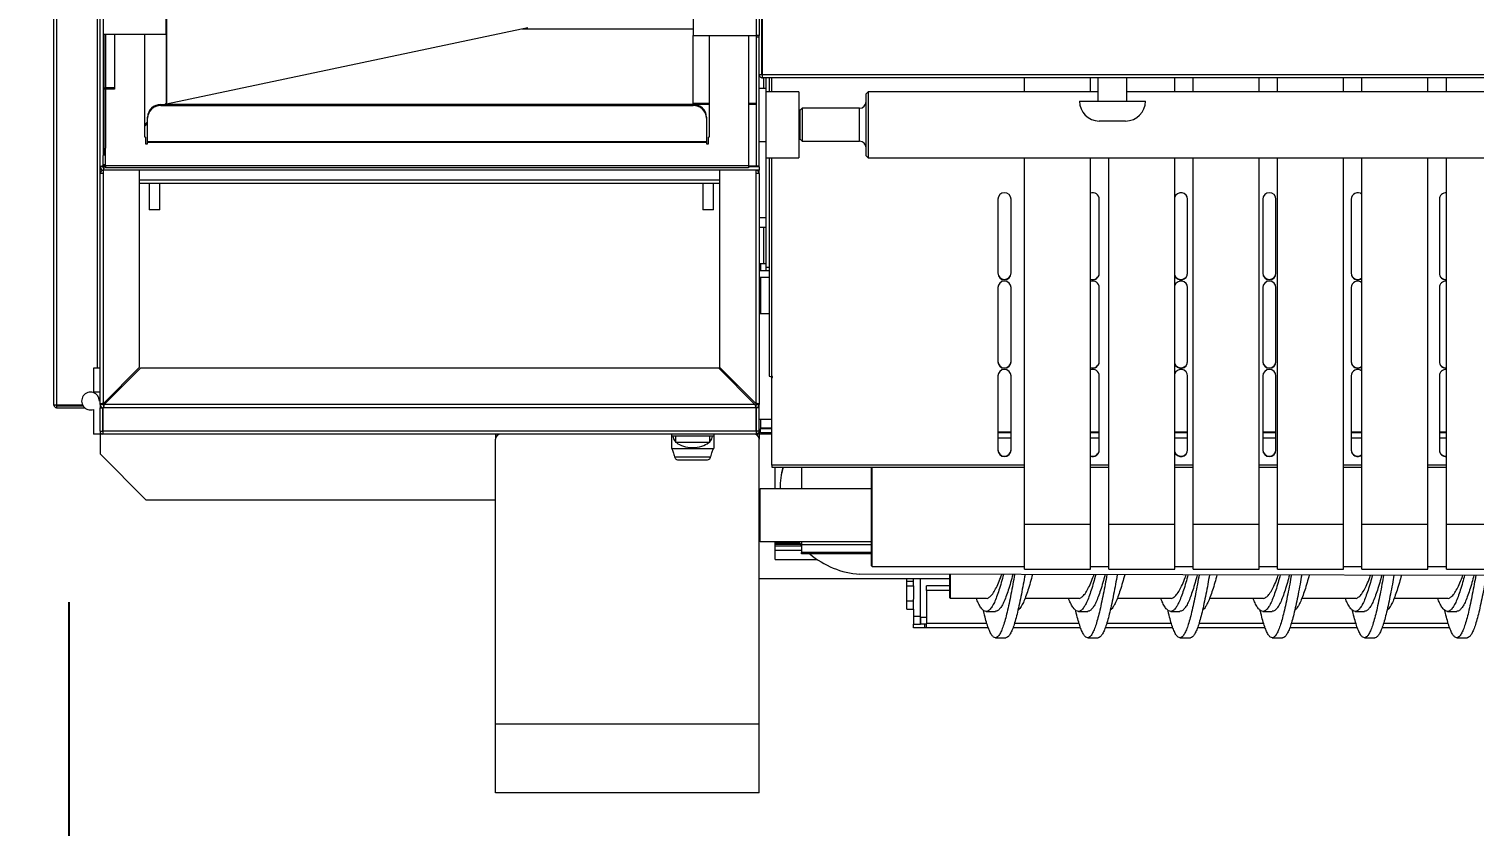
# Model space of a CAD drawing. Extents: x -2187 to 96136, y -11110 to 52208.
# Drawn here: x 47310 to 48406, y 24559 to 25164 of the extents above; entities that cross this region are included whole.
import ezdxf

# ---------------------------------------------------------------- set-up
doc = ezdxf.new("R2010")
doc.units = 0
doc.header["$LTSCALE"] = 1000
doc.header["$MEASUREMENT"] = 0
doc.styles.get("Standard").update_dxf_attribs({"font": 'gbenor.shx', "bigfont": 'gbcbig.shx'})
doc.dimstyles.new('ISO-25', dxfattribs={"dimscale": 70, "dimtxt": 2.5, "dimasz": 2.5, "dimexe": 1.25, "dimexo": 0.625, "dimtad": 1, "dimtxsty": 'Standard', "dimcen": 2.5, "dimadec": 0, "dimazin": 0, "dimtfac": 1, "dimtmove": 0, "dimatfit": 3, "dimfxl": 0, "dimarcsym": 0})

# ---------------------------------------------------------------- blocks, each defined once
blk = doc.blocks.new('*D138')
at = {"color": 0, "lineweight": -2}
for p, q in [((47340.1, 24729.1), (47340.1, 23998.9)), ((51840.1, 24729.1), (51840.1, 23998.9)), ((51665.1, 24086.4), (47515.1, 24086.4))]:
    blk.add_line(p, q, dxfattribs=at)
at = {"color": 0}
for points in [[(47515.1, 24115.6), (47515.1, 24057.2), (47340.1, 24086.4)], [(51665.1, 24115.6), (51665.1, 24057.2), (51840.1, 24086.4)]]:
    blk.add_solid(points, dxfattribs=at)
at = {"layer": 'Defpoints', "color": 0}
for p in [(47340.1, 24772.8), (51840.1, 24772.8), (47340.1, 24086.4)]:
    blk.add_point(p, dxfattribs=at)
at = {"color": 0, "insert": (49605.7, 24217.7), "char_height": 175, "attachment_point": 5}
blk.add_mtext('4500', dxfattribs=at)
blk = doc.blocks.new('*D140')
at = {"color": 0, "lineweight": -2}
for p, q in [((52096.9, 35905.8), (52902.9, 35905.8)), ((52815.4, 35730.8), (52815.4, 22880.8)), ((46777.2, 22705.8), (52902.9, 22705.8))]:
    blk.add_line(p, q, dxfattribs=at)
at = {"color": 0}
for points in [[(52786.2, 35730.8), (52844.5, 35730.8), (52815.4, 35905.8)], [(52786.2, 22880.8), (52844.5, 22880.8), (52815.4, 22705.8)]]:
    blk.add_solid(points, dxfattribs=at)
at = {"layer": 'Defpoints', "color": 0}
for p in [(52053.1, 35905.8), (46733.5, 22705.8), (52815.4, 22705.8)]:
    blk.add_point(p, dxfattribs=at)
at = {"color": 0, "insert": (52684.1, 29455.8), "char_height": 175, "attachment_point": 5, "rotation": 90}
blk.add_mtext('13200', dxfattribs=at)

msp = doc.modelspace()

# ---------------------------------------------------------------- linework, layer by layer
at = {"color": 7, "linetype": 'Continuous', "lineweight": 15}
for p, q in [((47363.824, 25059.04), (47363.824, 25914.04)), ((47328.824, 24878.54), (47328.824, 25894.54)), ((47330.824, 25894.54), (47330.824, 24878.54)), ((47413.824, 25159.54), (47413.824, 25865.833)), ((47813.824, 25866.04), (47813.824, 25158.54)), ((47861.624, 25866.04), (47861.624, 25158.54)), ((47863.824, 25866.04), (47863.824, 25158.54)), ((47414.129, 25473.203), (47414.129, 25106.54)), ((47865.824, 25129.04), (47865.824, 25184.04)), ((47866.178, 25184.04), (47866.178, 25129.04)), ((47688.328, 25164.54), (47414.129, 25106.54)), ((47683.899, 25163.603), (47813.824, 25163.603)), ((47366.824, 25159.54), (47413.824, 25159.54)), ((47366.824, 25067.58), (47366.824, 25159.54)), ((47374.824, 25159.54), (47374.824, 25118.863)), ((47397.824, 25081.629), (47397.824, 25159.54)), ((47413.824, 25159.54), (47413.824, 25107.247)), ((47813.824, 25158.54), (47861.624, 25158.54)), ((47813.824, 25107.04), (47813.824, 25158.54)), ((47825.824, 25158.54), (47825.824, 25081.629)), ((47855.824, 25158.54), (47855.824, 25059.722)), ((47863.824, 25158.54), (47861.624, 25158.54)), ((47861.824, 25158.54), (47861.824, 25157.54)), ((47861.824, 25059.54), (47861.824, 25157.54)), ((47861.824, 25157.54), (47863.824, 25157.54)), ((47863.824, 25157.54), (47863.824, 25158.54)), ((47863.824, 25059.54), (47863.824, 25157.54)), ((47863.824, 25129.04), (47865.824, 25129.04)), ((47866.178, 25129.04), (51307.471, 25129.04)), ((47367.824, 25117.986), (47366.824, 25117.986)), ((47367.824, 25117.986), (47367.824, 25073.188)), ((47374.824, 25118.863), (47368.024, 25118.863)), ((47368.024, 25117.899), (47368.024, 25118.863)), ((47374.824, 25117.899), (47368.024, 25117.899)), ((47374.824, 25118.863), (47374.824, 25117.899)), ((47868.824, 25118.494), (47863.824, 25118.494)), ((51307.324, 25126.54), (47866.324, 25126.54)), ((47868.824, 25126.54), (47868.824, 25118.494)), ((47868.824, 25118.494), (47868.824, 25078.214)), ((47871.362, 25126.54), (47871.362, 25115.994)), ((48065.117, 25115.994), (48065.117, 25126.54)), ((48115.117, 25115.994), (48115.117, 25126.54)), ((48120.824, 25126.54), (48120.824, 25108.814)), ((48142.824, 25108.814), (48142.824, 25126.54)), ((48179.117, 25115.994), (48179.117, 25126.54)), ((48193.117, 25115.994), (48193.117, 25126.54)), ((48243.117, 25115.994), (48243.117, 25126.54)), ((48257.117, 25115.994), (48257.117, 25126.54)), ((48307.117, 25115.994), (48307.117, 25126.54)), ((48321.117, 25115.994), (48321.117, 25126.54)), ((48371.117, 25115.994), (48371.117, 25126.54)), ((48385.117, 25115.994), (48385.117, 25126.54)), ((47412.941, 25106.364), (47413.824, 25107.247)), ((47413.824, 25106.54), (47413.824, 25107.247)), ((47414.532, 25106.54), (47413.824, 25106.54)), ((47414.532, 25106.54), (47414.355, 25106.364)), ((47414.532, 25106.54), (47825.824, 25106.54)), ((47825.824, 25107.04), (47813.824, 25107.04)), ((47813.824, 25107.04), (47813.824, 25106.54)), ((47861.624, 25107.04), (47855.824, 25107.04)), ((47855.824, 25106.54), (47861.824, 25106.54)), ((47861.624, 25107.04), (47861.824, 25107.04)), ((47893.824, 25115.994), (47868.824, 25115.994)), ((47893.824, 25115.994), (47893.824, 25115.072)), ((47893.824, 25115.072), (47893.824, 25065.994)), ((47946.424, 25115.994), (47944.924, 25114.494)), ((47944.924, 25067.494), (47944.924, 25114.494)), ((48120.824, 25115.994), (47946.424, 25115.994)), ((47946.424, 25115.994), (47946.424, 25065.994)), ((48106.824, 25108.814), (48156.824, 25108.814)), ((51030.824, 25115.994), (48142.824, 25115.994)), ((47399.824, 25095.924), (47399.824, 25096.761)), ((47399.824, 25078.11), (47399.824, 25095.924)), ((47409.824, 25106.364), (47409.824, 25105.527)), ((47409.824, 25106.364), (47813.824, 25106.364)), ((47409.824, 25105.527), (47813.824, 25105.527)), ((47813.824, 25105.527), (47813.824, 25106.364)), ((47823.824, 25096.761), (47823.824, 25095.924)), ((47823.824, 25095.924), (47823.824, 25078.11)), ((47894.924, 25101.994), (47893.824, 25101.994)), ((47896.424, 25103.494), (47894.924, 25101.994)), ((47894.924, 25079.994), (47894.924, 25101.994)), ((47939.924, 25103.494), (47896.424, 25103.494)), ((47896.424, 25103.494), (47896.424, 25078.494)), ((47397.824, 25091.247), (47399.824, 25093.247)), ((47399.824, 25091.833), (47397.824, 25089.833)), ((48141.824, 25093.814), (48121.824, 25093.814)), ((47398.324, 25081.629), (47397.824, 25081.629)), ((47398.324, 25081.629), (47398.324, 25076.415)), ((47398.324, 25076.415), (47399.824, 25076.415)), ((47823.824, 25078.11), (47399.824, 25078.11)), ((47399.824, 25078.11), (47399.824, 25077.73)), ((47399.824, 25076.415), (47399.824, 25077.73)), ((47399.824, 25077.73), (47823.824, 25077.73)), ((47823.824, 25077.73), (47823.824, 25078.11)), ((47823.824, 25077.73), (47823.824, 25076.415)), ((47823.824, 25076.415), (47825.324, 25076.415)), ((47825.324, 25076.415), (47825.324, 25081.629)), ((47825.824, 25081.629), (47825.324, 25081.629)), ((47863.824, 25078.214), (47868.824, 25078.214)), ((47868.824, 25078.214), (47868.824, 25020.651)), ((47893.824, 25079.994), (47894.924, 25079.994)), ((47894.924, 25079.994), (47896.424, 25078.494)), ((47896.424, 25078.494), (47939.924, 25078.494)), ((47365.824, 25067.737), (47365.824, 25060.745)), ((47367.824, 25059.722), (47367.824, 25073.188)), ((47868.824, 25065.994), (47893.824, 25065.994)), ((47871.362, 25065.994), (47871.362, 24900.478)), ((47944.924, 25067.494), (47946.424, 25065.994)), ((47946.424, 25065.994), (51233.424, 25065.994)), ((48065.117, 24788.058), (48065.117, 25065.994)), ((48115.117, 24788.058), (48115.117, 25065.994)), ((48129.117, 24788.058), (48129.117, 25065.994)), ((48179.117, 24788.058), (48179.117, 25065.994)), ((48193.117, 24788.058), (48193.117, 25065.994)), ((48243.117, 24788.058), (48243.117, 25065.994)), ((48257.117, 24788.058), (48257.117, 25065.994)), ((48307.117, 24788.058), (48307.117, 25065.994)), ((48321.117, 24788.058), (48321.117, 25065.994)), ((48371.117, 24788.058), (48371.117, 25065.994)), ((48385.117, 24788.058), (48385.117, 25065.994)), ((47365.824, 25059.04), (47363.824, 25059.04)), ((47363.824, 25054.04), (47363.824, 25059.04)), ((47363.824, 24879.04), (47363.824, 25054.04)), ((47366.324, 25054.04), (47363.824, 25054.04)), ((47365.824, 25060.745), (47367.824, 25060.745)), ((47366.499, 25059.922), (47366.324, 25059.747)), ((47366.324, 25058.54), (47366.324, 25056.54)), ((47366.324, 25054.04), (47366.324, 25056.54)), ((47393.824, 25056.54), (47366.324, 25056.54)), ((47366.324, 24879.747), (47366.324, 25054.04)), ((47367.032, 25059.04), (47367.532, 25059.54)), ((47367.585, 25059.594), (47367.532, 25059.54)), ((47367.824, 25059.54), (47367.532, 25059.54)), ((47855.824, 25059.722), (47367.824, 25059.722)), ((47367.824, 25059.722), (47367.824, 25058.276)), ((47855.824, 25058.276), (47367.824, 25058.276)), ((47393.824, 24907.247), (47393.824, 25056.54)), ((47833.824, 25056.54), (47393.824, 25056.54)), ((47861.324, 25056.54), (47833.824, 25056.54)), ((47833.824, 25056.54), (47833.824, 24907.247)), ((47855.824, 25059.722), (47855.824, 25058.276)), ((47863.824, 25059.54), (47855.824, 25059.54)), ((47861.324, 25056.54), (47861.324, 25054.04)), ((47863.824, 25056.54), (47861.324, 25056.54)), ((47861.324, 25054.04), (47861.324, 24879.747)), ((47863.824, 25054.04), (47861.324, 25054.04)), ((47863.824, 25059.04), (47863.824, 25059.54)), ((47863.824, 25059.04), (47863.824, 25056.54)), ((47863.824, 25054.04), (47863.824, 25056.54)), ((47863.824, 25054.04), (47863.824, 24879.04)), ((47833.824, 25046.54), (47393.824, 25046.54)), ((47401.074, 25046.54), (47401.074, 25026.54)), ((47409.074, 25026.54), (47409.074, 25046.54)), ((47821.074, 25046.54), (47821.074, 25026.54)), ((47829.074, 25026.54), (47829.074, 25046.54)), ((48044.862, 25034.503), (48044.862, 24978.369)), ((48054.862, 24978.369), (48054.862, 25034.503)), ((48121.862, 24978.369), (48121.862, 25034.503)), ((48188.862, 24978.369), (48188.862, 25034.503)), ((48245.862, 25034.503), (48245.862, 24978.369)), ((48255.862, 24978.369), (48255.862, 25034.503)), ((48312.862, 25034.503), (48312.862, 24978.369)), ((48379.862, 25034.503), (48379.862, 24978.369)), ((47409.074, 25026.54), (47401.074, 25026.54)), ((47829.074, 25026.54), (47821.074, 25026.54)), ((47863.824, 25020.651), (47868.824, 25020.651)), ((47868.824, 25020.651), (47868.824, 25013.425)), ((47863.824, 25013.425), (47868.824, 25013.425)), ((47868.824, 25013.425), (47868.824, 24983.04)), ((47867.124, 24985.54), (47863.824, 24985.54)), ((47863.824, 24980.54), (47871.362, 24980.54)), ((47863.824, 24975.54), (47871.362, 24975.54)), ((47864.824, 24985.54), (47864.824, 24980.54)), ((47864.824, 24975.54), (47864.824, 24947.54)), ((47868.824, 24985.54), (47867.124, 24985.54)), ((47868.824, 24983.04), (47868.824, 24980.54)), ((48044.862, 24967.536), (48044.862, 24911.402)), ((48054.862, 24911.402), (48054.862, 24967.536)), ((48121.862, 24911.402), (48121.862, 24967.536)), ((48188.862, 24911.402), (48188.862, 24967.536)), ((48245.862, 24967.536), (48245.862, 24911.402)), ((48255.862, 24911.402), (48255.862, 24967.536)), ((48312.862, 24967.536), (48312.862, 24911.402)), ((48379.862, 24967.536), (48379.862, 24911.402)), ((47871.362, 24947.54), (47863.824, 24947.54)), ((47358.824, 24906.54), (47358.824, 24888.54)), ((47363.824, 24906.54), (47358.824, 24906.54)), ((47393.824, 24907.247), (47366.324, 24879.747)), ((47367.032, 24879.04), (47394.532, 24906.54)), ((47833.117, 24906.54), (47394.532, 24906.54)), ((47833.117, 24906.54), (47860.617, 24879.04)), ((47861.324, 24879.747), (47833.824, 24907.247)), ((47874.012, 24900.148), (47873.262, 24900.148)), ((47873.362, 24899.669), (47873.362, 24899.409)), ((47874.012, 24899.669), (47873.362, 24899.669)), ((47873.362, 24899.409), (47874.012, 24899.409)), ((47873.362, 24833.011), (47873.362, 24899.409)), ((47874.012, 24899.409), (47874.012, 24900.148)), ((48044.862, 24900.569), (48044.862, 24844.435)), ((48054.862, 24844.435), (48054.862, 24900.569)), ((48121.862, 24844.435), (48121.862, 24900.569)), ((48188.862, 24844.435), (48188.862, 24900.569)), ((48245.862, 24900.569), (48245.862, 24844.435)), ((48255.862, 24844.435), (48255.862, 24900.569)), ((48312.862, 24900.569), (48312.862, 24844.435)), ((48379.862, 24900.569), (48379.862, 24844.435)), ((47358.824, 24888.54), (47358.824, 24887.904)), ((47358.824, 24888.54), (47363.824, 24888.54)), ((47330.324, 24878.54), (47328.824, 24878.54)), ((47330.824, 24878.54), (47330.324, 24878.54)), ((47350.528, 24878.54), (47330.824, 24878.54)), ((47330.824, 24878.04), (47330.824, 24876.54)), ((47330.824, 24878.04), (47350.803, 24878.04)), ((47330.824, 24876.54), (47352.04, 24876.54)), ((47363.824, 24881.54), (47363.324, 24881.54)), ((47363.824, 24879.04), (47363.824, 24876.54)), ((47365.824, 24879.04), (47363.824, 24879.04)), ((47363.824, 24858.64), (47363.824, 24876.54)), ((47363.824, 24876.54), (47365.824, 24876.54)), ((47365.824, 24858.64), (47365.824, 24876.54)), ((47861.471, 24876.54), (47366.178, 24876.54)), ((47366.178, 24858.64), (47366.178, 24876.54)), ((47366.324, 24878.54), (47366.324, 24876.54)), ((47860.617, 24879.04), (47367.032, 24879.04)), ((47861.324, 24878.54), (47861.324, 24876.54)), ((47861.471, 24858.64), (47861.471, 24876.54)), ((47861.824, 24879.04), (47863.824, 24879.04)), ((47861.824, 24858.64), (47861.824, 24876.54)), ((47863.824, 24876.54), (47861.824, 24876.54)), ((47863.824, 24876.54), (47863.824, 24879.04)), ((47863.824, 24858.64), (47863.824, 24876.54)), ((47358.824, 24875.176), (47358.824, 24856.54)), ((47873.362, 24867.54), (47863.824, 24867.54)), ((47864.824, 24867.54), (47864.824, 24861.04)), ((47363.824, 24856.54), (47358.824, 24856.54)), ((47363.824, 24858.64), (47363.824, 24856.54)), ((47363.824, 24858.64), (47365.824, 24858.64)), ((47363.824, 24856.54), (47363.824, 24841.54)), ((47365.924, 24856.54), (47363.824, 24856.54)), ((47365.924, 24858.54), (47365.924, 24856.54)), ((47861.724, 24856.54), (47365.924, 24856.54)), ((47861.471, 24858.64), (47366.178, 24858.64)), ((47663.824, 24856.54), (47663.824, 24852.54)), ((47797.324, 24856.54), (47797.324, 24855.04)), ((47829.324, 24855.04), (47797.324, 24855.04)), ((47797.324, 24855.04), (47797.324, 24845.656)), ((47800.324, 24855.04), (47800.324, 24850.04)), ((47826.324, 24850.04), (47826.324, 24855.04)), ((47829.324, 24856.54), (47829.324, 24855.04)), ((47829.324, 24855.04), (47829.324, 24845.656)), ((47861.724, 24858.54), (47861.724, 24856.54)), ((47863.824, 24856.54), (47861.724, 24856.54)), ((47863.824, 24858.64), (47861.824, 24858.64)), ((47863.824, 24858.64), (47863.824, 24856.54)), ((47873.362, 24856.54), (47863.824, 24856.54)), ((47863.824, 24856.54), (47863.824, 24852.54)), ((47864.824, 24861.04), (47864.824, 24860.54)), ((47864.824, 24857.54), (47864.824, 24860.54)), ((47873.362, 24860.54), (47864.824, 24860.54)), ((47873.362, 24857.54), (47864.824, 24857.54)), ((48054.862, 24857.54), (48044.862, 24857.54)), ((48121.862, 24857.54), (48115.117, 24857.54)), ((48188.862, 24857.54), (48179.117, 24857.54)), ((48255.862, 24857.54), (48245.862, 24857.54)), ((48321.117, 24857.54), (48312.862, 24857.54)), ((48385.117, 24857.54), (48379.862, 24857.54)), ((47663.824, 24636.54), (47663.824, 24852.54)), ((47797.561, 24845.54), (47797.524, 24845.54)), ((47797.561, 24845.54), (47829.087, 24845.54)), ((47826.324, 24850.04), (47800.324, 24850.04)), ((47829.124, 24845.54), (47829.087, 24845.54)), ((47863.824, 24636.54), (47863.824, 24852.54)), ((47398.824, 24806.54), (47363.824, 24841.54)), ((47799.603, 24839.364), (47827.046, 24839.364)), ((47802.635, 24836.941), (47824.014, 24836.941)), ((47873.362, 24833.011), (47873.362, 24831.441)), ((47873.362, 24831.441), (48065.117, 24831.441)), ((47875.824, 24815.04), (47875.824, 24831.441)), ((47895.824, 24831.441), (47895.824, 24815.04)), ((47949.124, 24777.441), (47949.124, 24831.441)), ((47949.624, 24777.213), (47949.624, 24831.441)), ((48115.117, 24831.441), (48129.117, 24831.441)), ((48179.117, 24831.441), (48193.117, 24831.441)), ((48243.117, 24831.441), (48257.117, 24831.441)), ((48307.117, 24831.441), (48321.117, 24831.441)), ((48371.117, 24831.441), (48385.117, 24831.441)), ((47864.624, 24815.04), (47864.124, 24814.54)), ((47864.124, 24786.126), (47864.124, 24814.54)), ((47949.124, 24815.04), (47864.624, 24815.04)), ((47864.624, 24785.898), (47864.624, 24815.04)), ((47879.677, 24815.341), (47879.677, 24815.04)), ((47663.824, 24806.54), (47398.824, 24806.54)), ((47864.124, 24807.54), (47863.824, 24807.54)), ((47863.824, 24782.54), (47864.124, 24782.54)), ((47864.124, 24775.54), (47864.124, 24786.126)), ((47864.624, 24775.04), (47864.624, 24785.898)), ((48115.117, 24788.058), (48065.117, 24788.058)), ((48065.117, 24754.177), (48065.117, 24788.058)), ((48115.117, 24754.177), (48115.117, 24788.058)), ((48179.117, 24788.058), (48129.117, 24788.058)), ((48129.117, 24754.177), (48129.117, 24788.058)), ((48179.117, 24754.177), (48179.117, 24788.058)), ((48243.117, 24788.058), (48193.117, 24788.058)), ((48193.117, 24754.177), (48193.117, 24788.058)), ((48243.117, 24754.177), (48243.117, 24788.058)), ((48307.117, 24788.058), (48257.117, 24788.058)), ((48257.117, 24754.177), (48257.117, 24788.058)), ((48307.117, 24754.177), (48307.117, 24788.058)), ((48371.117, 24788.058), (48321.117, 24788.058)), ((48321.117, 24754.177), (48321.117, 24788.058)), ((48371.117, 24754.177), (48371.117, 24788.058)), ((48435.117, 24788.058), (48385.117, 24788.058)), ((48385.117, 24754.177), (48385.117, 24788.058)), ((47864.124, 24775.54), (47864.624, 24775.04)), ((47864.624, 24775.04), (47949.124, 24775.04)), ((47875.824, 24774.017), (47875.824, 24775.04)), ((47875.824, 24773.114), (47875.824, 24774.017)), ((47875.824, 24771.806), (47875.824, 24773.114)), ((47875.824, 24768.643), (47875.824, 24771.806)), ((47875.824, 24761.513), (47875.824, 24768.643)), ((47895.824, 24775.04), (47895.824, 24772.687)), ((47895.824, 24772.687), (47895.824, 24766.75)), ((47949.124, 24766.75), (47895.824, 24766.75)), ((47895.824, 24765.69), (47895.824, 24766.75)), ((47949.124, 24756.54), (47949.124, 24777.441)), ((47949.624, 24756.04), (47949.624, 24777.213)), ((47875.824, 24761.513), (47907.767, 24761.513)), ((47949.124, 24765.69), (47895.824, 24765.69)), ((47949.124, 24756.54), (47949.624, 24756.04)), ((47949.624, 24756.04), (48065.117, 24756.04)), ((48115.117, 24756.04), (48129.117, 24756.04)), ((48179.117, 24756.04), (48193.117, 24756.04)), ((48243.117, 24756.04), (48257.117, 24756.04)), ((48307.117, 24756.04), (48321.117, 24756.04)), ((48371.117, 24756.04), (48385.117, 24756.04)), ((47863.824, 24747.04), (48008.124, 24747.04)), ((49512.262, 24747.604), (47940.138, 24750.278)), ((47975.824, 24744.948), (47975.824, 24747.04)), ((47975.824, 24744.948), (47980.824, 24744.948)), ((47975.824, 24741.604), (47975.824, 24744.948)), ((47980.824, 24744.948), (47980.824, 24747.04)), ((47980.824, 24741.604), (47980.824, 24744.948)), ((47985.824, 24747.04), (47985.824, 24718.435)), ((48008.124, 24750.162), (48008.124, 24732.54)), ((48008.624, 24750.162), (48008.624, 24732.04)), ((48065.117, 24754.177), (48115.117, 24754.177)), ((48129.117, 24754.177), (48179.117, 24754.177)), ((48193.117, 24754.177), (48243.117, 24754.177)), ((48257.117, 24754.177), (48307.117, 24754.177)), ((48321.117, 24754.177), (48371.117, 24754.177)), ((48385.117, 24754.177), (48435.117, 24754.177)), ((47975.824, 24741.604), (47980.824, 24741.604)), ((47975.824, 24730.061), (47975.824, 24741.604)), ((47980.824, 24741.604), (47980.824, 24731.512)), ((48008.124, 24741.543), (47990.824, 24741.543)), ((47990.824, 24738.043), (47990.824, 24741.543)), ((47990.824, 24738.043), (47990.824, 24713.043)), ((47975.824, 24730.061), (47980.824, 24730.061)), ((47975.824, 24723.889), (47975.824, 24730.061)), ((47975.824, 24723.889), (47980.824, 24723.889)), ((47980.824, 24730.061), (47980.824, 24731.512)), ((47980.824, 24723.889), (47980.824, 24730.061)), ((47980.824, 24723.889), (47980.824, 24718.435)), ((48008.124, 24732.54), (48008.624, 24732.04)), ((48008.624, 24732.04), (48035.992, 24732.04)), ((48065.505, 24732.04), (48105.992, 24732.04)), ((48135.505, 24732.04), (48175.992, 24732.04)), ((48205.505, 24732.04), (48245.992, 24732.04)), ((48275.505, 24732.04), (48315.992, 24732.04)), ((48345.505, 24732.04), (48385.992, 24732.04)), ((47980.824, 24718.435), (47985.824, 24718.435)), ((47980.824, 24718.435), (47980.824, 24712.54)), ((47980.824, 24709.543), (47980.824, 24712.54)), ((47980.824, 24712.54), (47985.824, 24712.54)), ((47985.824, 24718.435), (47985.824, 24712.54)), ((47985.824, 24712.563), (47986.154, 24712.543)), ((47989.324, 24712.543), (47985.824, 24712.543)), ((47990.824, 24717.54), (47986.324, 24717.54)), ((47989.324, 24712.543), (47989.324, 24709.543)), ((47990.824, 24712.543), (47989.324, 24712.543)), ((47990.824, 24712.54), (47989.324, 24712.54)), ((47990.824, 24709.543), (47990.824, 24713.043)), ((48035.992, 24722.116), (48043.049, 24722.116)), ((48105.992, 24722.116), (48113.049, 24722.116)), ((48175.992, 24722.116), (48183.049, 24722.116)), ((48245.992, 24722.116), (48253.049, 24722.116)), ((48315.992, 24722.116), (48323.049, 24722.116)), ((48385.992, 24722.116), (48393.049, 24722.116)), ((47989.324, 24709.543), (47980.824, 24709.543)), ((47990.824, 24709.543), (47989.324, 24709.543)), ((48037.702, 24709.543), (47990.824, 24709.543)), ((48043.049, 24702.116), (48050.935, 24702.116)), ((48107.702, 24709.543), (48056.27, 24709.543)), ((48113.049, 24702.116), (48120.935, 24702.116)), ((48177.702, 24709.543), (48126.27, 24709.543)), ((48183.049, 24702.116), (48190.935, 24702.116)), ((48247.702, 24709.543), (48196.27, 24709.543)), ((48253.049, 24702.116), (48260.935, 24702.116)), ((48317.702, 24709.543), (48266.27, 24709.543)), ((48323.049, 24702.116), (48330.935, 24702.116)), ((48387.702, 24709.543), (48336.27, 24709.543)), ((48393.049, 24702.116), (48400.935, 24702.116)), ((47863.824, 24636.54), (47663.824, 24636.54)), ((47663.824, 24584.54), (47663.824, 24636.54)), ((47863.824, 24584.54), (47863.824, 24636.54)), ((47863.824, 24584.54), (47663.824, 24584.54))]:
    msp.add_line(p, q, dxfattribs=at)
at = {"color": 8, "linetype": 'Continuous', "lineweight": 15}
for p, q in [((47366.324, 25067.58), (47366.324, 25913.333)), ((47361.824, 24906.54), (47361.824, 25894.54)), ((47368.024, 25159.54), (47368.024, 25118.863)), ((47861.624, 25158.54), (47861.624, 25107.04)), ((47867.124, 25126.54), (47867.124, 25118.494)), ((47873.262, 25126.54), (47873.262, 25115.994)), ((47939.924, 25078.494), (47939.924, 25103.494)), ((47873.262, 25065.994), (47873.262, 24900.148)), ((47366.324, 25059.747), (47366.324, 25060.022)), ((47367.824, 25059.04), (47367.032, 25059.04)), ((47863.824, 25059.04), (47855.824, 25059.04)), ((47833.824, 25048.94), (47393.824, 25048.94)), ((47867.124, 25013.425), (47867.124, 24985.54)), ((47868.824, 24983.04), (47871.362, 24983.04)), ((47873.362, 24861.04), (47864.824, 24861.04)), ((47867.024, 24857.54), (47867.024, 24856.54)), ((48054.862, 24858.04), (48044.862, 24858.04)), ((48121.862, 24858.04), (48115.117, 24858.04)), ((48188.862, 24858.04), (48179.117, 24858.04)), ((48255.862, 24858.04), (48245.862, 24858.04)), ((48321.117, 24858.04), (48312.862, 24858.04)), ((48385.117, 24858.04), (48379.862, 24858.04)), ((48054.862, 24853.432), (48044.862, 24853.432)), ((48121.862, 24853.432), (48115.117, 24853.432)), ((48188.862, 24853.432), (48179.117, 24853.432)), ((48255.862, 24853.432), (48245.862, 24853.432)), ((48321.117, 24853.432), (48312.862, 24853.432)), ((48385.117, 24853.432), (48379.862, 24853.432)), ((48065.117, 24833.011), (47873.362, 24833.011)), ((48129.117, 24833.011), (48115.117, 24833.011)), ((48193.117, 24833.011), (48179.117, 24833.011)), ((48257.117, 24833.011), (48243.117, 24833.011)), ((48321.117, 24833.011), (48307.117, 24833.011)), ((48385.117, 24833.011), (48371.117, 24833.011)), ((47875.824, 24774.017), (47894.142, 24774.017)), ((47875.824, 24773.114), (47894.894, 24773.114)), ((47875.824, 24771.806), (47895.824, 24771.806)), ((47875.824, 24768.643), (47895.824, 24768.643)), ((47949.124, 24772.687), (47895.824, 24772.687)), ((47986.324, 24717.54), (47986.324, 24747.04)), ((48008.124, 24738.043), (47990.824, 24738.043)), ((47986.324, 24717.54), (47986.324, 24712.543)), ((48036.526, 24713.043), (47990.824, 24713.043)), ((48106.526, 24713.043), (48057.457, 24713.043)), ((48176.526, 24713.043), (48127.457, 24713.043)), ((48246.526, 24713.043), (48197.457, 24713.043)), ((48316.526, 24713.043), (48267.457, 24713.043)), ((48386.526, 24713.043), (48337.457, 24713.043))]:
    msp.add_line(p, q, dxfattribs=at)
at = {"color": 7, "linetype": 'Continuous', "lineweight": 15, "flags": 128}
for points in [[(47368.024, 25117.899), (47367.985, 25117.897), (47367.948, 25117.892), (47367.913, 25117.883), (47367.883, 25117.871), (47367.858, 25117.856), (47367.84, 25117.84), (47367.828, 25117.822), (47367.824, 25117.803)], [(47365.824, 25060.745), (47365.872, 25060.51), (47366.015, 25060.284), (47366.246, 25060.075), (47366.557, 25059.893), (47366.935, 25059.743), (47367.368, 25059.632), (47367.824, 25059.564)], [(47893.324, 24775.04), (47894.088, 24774.084), (47895.824, 24772.04)]]:
    msp.add_lwpolyline(points, dxfattribs=at)
at = {"color": 7, "linetype": 'Continuous', "lineweight": 15}
for centre, radius, start, end in [((47367.994, 25114.795), 4.068, 89.567171, 106.704834), ((47939.924, 25108.494), 5, 270, 0), ((48121.824, 25108.814), 15, 180, 270), ((48141.824, 25108.814), 15, 270, 0), ((47409.63, 25096.558), 9.808, 88.863289, 178.816288), ((47409.63, 25095.721), 9.808, 88.863289, 178.816288), ((47814.019, 25096.558), 9.808, 1.183712, 91.136711), ((47814.019, 25095.721), 9.808, 1.183712, 91.136711), ((47939.924, 25073.494), 5, 0, 90), ((47366.324, 25059.04), 2.5, 180, 270), ((47366.324, 25054.04), 2.5, 90, 180), ((47366.324, 25059.04), 0.5, 180, 270), ((47366.324, 25054.04), 0.5, 90, 180), ((47861.324, 25054.04), 2.5, 0, 90), ((47861.324, 25054.04), 0.5, 0, 90), ((48049.862, 25034.445), 5, 0.668432, 179.331568), ((48116.867, 25034.438), 4.995, 0.740265, 110.509165), ((48183.855, 25034.435), 5.007, 0.773374, 161.134015), ((48250.862, 25034.445), 5, 0.668432, 179.331568), ((48317.868, 25034.433), 5.006, 49.522101, 179.202679), ((48384.831, 25034.46), 4.969, 86.70044, 179.503898), ((48049.862, 24978.688), 5, 180.668432, 359.331568), ((48049.862, 24978.427), 5, 180.668432, 359.331568), ((48116.867, 24978.694), 4.995, 249.490835, 359.259735), ((48116.877, 24978.419), 4.985, 249.32244, 359.428131), ((48183.855, 24978.697), 5.007, 198.865985, 359.226626), ((48183.855, 24978.437), 5.007, 198.865985, 359.226626), ((48250.862, 24978.688), 5, 180.668432, 359.331568), ((48250.862, 24978.427), 5, 180.668432, 359.331568), ((48317.868, 24978.699), 5.006, 180.797321, 310.477899), ((48317.868, 24978.439), 5.006, 180.797321, 310.477899), ((48384.831, 24978.672), 4.969, 180.496102, 273.29956), ((48384.831, 24978.412), 4.969, 180.496102, 273.29956), ((48049.862, 24967.478), 5, 0.668432, 179.331568), ((48116.867, 24967.472), 4.995, 0.740265, 110.509165), ((48183.855, 24967.469), 5.007, 0.773374, 161.134015), ((48250.862, 24967.478), 5, 0.668432, 179.331568), ((48317.868, 24967.466), 5.006, 49.522101, 179.202679), ((48384.831, 24967.493), 4.969, 86.70044, 179.503898), ((48049.862, 24911.721), 5, 180.668432, 359.331568), ((48049.862, 24911.46), 5, 180.668432, 359.331568), ((48116.867, 24911.727), 4.995, 249.490835, 359.259735), ((48116.877, 24911.452), 4.985, 249.32244, 359.428131), ((48183.855, 24911.73), 5.007, 198.865985, 359.226626), ((48183.855, 24911.47), 5.007, 198.865985, 359.226626), ((48250.862, 24911.721), 5, 180.668432, 359.331568), ((48250.862, 24911.46), 5, 180.668432, 359.331568), ((48317.868, 24911.732), 5.006, 180.797321, 310.477899), ((48317.868, 24911.472), 5.006, 180.797321, 310.477899), ((48384.831, 24911.706), 4.969, 180.496102, 273.29956), ((48384.831, 24911.445), 4.969, 180.496102, 273.29956), ((47872.802, 24903.13), 3.018, 241.518387, 278.779461), ((48049.862, 24900.511), 5, 0.668432, 179.331568), ((48116.867, 24900.505), 4.995, 0.740265, 110.509165), ((48183.855, 24900.502), 5.007, 0.773374, 161.134015), ((48250.862, 24900.511), 5, 0.668432, 179.331568), ((48317.868, 24900.5), 5.006, 49.522101, 179.202679), ((48384.831, 24900.526), 4.969, 86.70044, 179.503898), ((47356.574, 24881.54), 6.75, 0, 289.471221), ((47330.824, 24878.54), 2, 180, 270), ((47330.824, 24878.54), 0.5, 180, 270), ((47366.324, 24879.04), 2.5, 180, 270), ((47366.324, 24879.04), 0.5, 180, 270), ((47861.324, 24879.04), 2.5, 270, 0), ((47861.324, 24879.04), 0.5, 270, 0), ((47667.824, 24852.54), 4, 90, 180), ((47859.824, 24852.54), 4, 0, 90), ((48049.862, 24844.754), 5, 180.668432, 359.331568), ((48049.862, 24844.493), 5, 180.668432, 359.331568), ((48116.867, 24844.76), 4.995, 249.490835, 359.259735), ((48116.877, 24844.485), 4.985, 249.32244, 359.428131), ((48183.855, 24844.763), 5.007, 198.865985, 359.226626), ((48183.855, 24844.503), 5.007, 198.865985, 359.226626), ((48250.862, 24844.754), 5, 180.668432, 359.331568), ((48250.862, 24844.493), 5, 180.668432, 359.331568), ((48317.868, 24844.765), 5.006, 180.797321, 310.477899), ((48317.868, 24844.505), 5.006, 180.797321, 310.477899), ((48384.831, 24844.739), 4.969, 180.496102, 273.29956), ((48384.831, 24844.478), 4.969, 180.496102, 273.29956), ((47943.476, 24815.339), 63.798, 165.380376, 179.997846), ((47943.48, 24814.503), 63.802, 164.6045, 179.517666), ((47944.637, 24815.476), 65.353, 229.622654, 266.053019), ((47986.324, 24718.04), 0.5, 180, 270)]:
    msp.add_arc(centre, radius, start, end, dxfattribs=at)
for centre, major_axis, start_param, end_param in [((47813.324, 24855.04), (-15, 0), 0, 0.52231482), ((47813.324, 24855.04), (15, 0), -0.52231482, 0), ((47797.524, 24845.656), (-0.2, 0), 0, 1.57079633), ((47813.324, 24855.04), (-15, 0), 0.61547971, 2.52611294), ((47829.124, 24845.656), (0.2, 0), 4.71238898, 6.28318531)]:
    msp.add_ellipse(centre, major_axis=major_axis, ratio=0.57735027, start_param=start_param, end_param=end_param, dxfattribs=at)
for points in [[(47863.824, 25129.04), (47863.862, 25128.713), (47863.937, 25128.057), (47864.515, 25127.231), (47865.342, 25126.653), (47865.997, 25126.578), (47866.324, 25126.54)], [(47865.824, 25129.04), (47865.832, 25128.975), (47865.847, 25128.844), (47865.963, 25128.678), (47866.128, 25128.563), (47866.259, 25128.548), (47866.324, 25128.54)], [(47866.324, 25126.54), (47866.312, 25126.578), (47866.288, 25126.653), (47866.251, 25127.231), (47866.215, 25128.057), (47866.19, 25128.713), (47866.178, 25129.04)], [(47366.324, 25059.747), (47366.259, 25059.688), (47366.128, 25059.57), (47365.963, 25059.394), (47365.847, 25059.217), (47365.832, 25059.099), (47365.824, 25059.04)], [(47366.324, 25058.54), (47366.383, 25058.548), (47366.501, 25058.563), (47366.678, 25058.678), (47366.855, 25058.844), (47366.973, 25058.975), (47367.032, 25059.04)], [(47366.324, 24879.747), (47366.259, 24879.688), (47366.128, 24879.57), (47365.963, 24879.394), (47365.847, 24879.217), (47365.832, 24879.099), (47365.824, 24879.04)], [(47366.324, 24878.54), (47366.383, 24878.548), (47366.501, 24878.563), (47366.678, 24878.678), (47366.855, 24878.844), (47366.973, 24878.975), (47367.032, 24879.04)], [(47860.617, 24879.04), (47860.676, 24878.975), (47860.794, 24878.844), (47860.971, 24878.678), (47861.148, 24878.563), (47861.265, 24878.548), (47861.324, 24878.54)], [(47861.824, 24879.04), (47861.817, 24879.099), (47861.802, 24879.217), (47861.686, 24879.394), (47861.521, 24879.57), (47861.39, 24879.688), (47861.324, 24879.747)], [(47363.824, 24858.64), (47363.856, 24858.365), (47363.919, 24857.815), (47364.405, 24857.12), (47365.099, 24856.635), (47365.649, 24856.572), (47365.924, 24856.54)], [(47365.824, 24858.64), (47365.826, 24858.627), (47365.829, 24858.601), (47365.852, 24858.568), (47365.885, 24858.545), (47365.911, 24858.542), (47365.924, 24858.54)], [(47365.924, 24856.54), (47365.946, 24856.572), (47365.988, 24856.635), (47366.051, 24857.12), (47366.115, 24857.815), (47366.157, 24858.365), (47366.178, 24858.64)], [(47365.924, 24858.54), (47365.946, 24858.542), (47365.988, 24858.545), (47366.051, 24858.568), (47366.115, 24858.601), (47366.157, 24858.627), (47366.178, 24858.64)], [(47861.471, 24858.64), (47861.492, 24858.365), (47861.534, 24857.815), (47861.598, 24857.12), (47861.661, 24856.635), (47861.703, 24856.572), (47861.724, 24856.54)], [(47861.471, 24858.64), (47861.492, 24858.627), (47861.534, 24858.601), (47861.598, 24858.568), (47861.661, 24858.545), (47861.703, 24858.542), (47861.724, 24858.54)], [(47861.724, 24856.54), (47862, 24856.572), (47862.55, 24856.635), (47863.244, 24857.12), (47863.73, 24857.815), (47863.793, 24858.365), (47863.824, 24858.64)], [(47861.724, 24858.54), (47861.738, 24858.542), (47861.764, 24858.545), (47861.797, 24858.568), (47861.82, 24858.601), (47861.823, 24858.627), (47861.824, 24858.64)]]:
    msp.add_open_spline(points, degree=3, dxfattribs=at)
for points, knots in [([(47366.324, 25059.747), (47366.039, 25059.696), (47365.468, 25059.593), (47364.709, 25059.439), (47364.143, 25059.284), (47363.861, 25059.151), (47363.834, 25059.07), (47363.824, 25059.04)], [0, 0, 0, 0, 0.2181749, 0.4363498, 0.6545151, 0.8726803, 1, 1, 1, 1]), ([(47366.324, 25056.54), (47366.376, 25056.569), (47366.479, 25056.626), (47366.633, 25057.071), (47366.787, 25057.723), (47366.92, 25058.423), (47367.002, 25058.874), (47367.032, 25059.04)], [0, 0, 0, 0, 0.2181749, 0.4363498, 0.6545151, 0.8726803, 1, 1, 1, 1]), ([(47366.324, 24879.747), (47366.039, 24879.696), (47365.468, 24879.593), (47364.709, 24879.439), (47364.143, 24879.284), (47363.861, 24879.151), (47363.834, 24879.07), (47363.824, 24879.04)], [0, 0, 0, 0, 0.2181749, 0.4363498, 0.6545151, 0.8726803, 1, 1, 1, 1]), ([(47366.324, 24876.54), (47366.376, 24876.569), (47366.479, 24876.626), (47366.633, 24877.071), (47366.787, 24877.723), (47366.92, 24878.423), (47367.002, 24878.874), (47367.032, 24879.04)], [0, 0, 0, 0, 0.2181749, 0.4363498, 0.6545151, 0.8726803, 1, 1, 1, 1]), ([(47860.617, 24879.04), (47860.669, 24878.755), (47860.772, 24878.183), (47860.926, 24877.425), (47861.08, 24876.859), (47861.213, 24876.577), (47861.295, 24876.55), (47861.324, 24876.54)], [0, 0, 0, 0, 0.2181749, 0.4363498, 0.6545151, 0.8726803, 1, 1, 1, 1]), ([(47863.824, 24879.04), (47863.796, 24879.092), (47863.739, 24879.194), (47863.294, 24879.349), (47862.641, 24879.503), (47861.941, 24879.636), (47861.49, 24879.717), (47861.324, 24879.747)], [0, 0, 0, 0, 0.2181749, 0.4363498, 0.6545151, 0.8726803, 1, 1, 1, 1]), ([(47797.561, 24845.54), (47797.691, 24845.144), (47797.953, 24844.338), (47798.7, 24842.374), (47799.25, 24840.542), (47799.603, 24839.364)], [0, 0, 0, 0, 0.25703054, 0.52225374, 1, 1, 1, 1]), ([(47827.046, 24839.364), (47827.233, 24840.029), (47827.613, 24841.379), (47828.418, 24843.591), (47828.829, 24844.788), (47829.087, 24845.54)], [0, 0, 0, 0, 0.26553452, 0.53866866, 1, 1, 1, 1]), ([(47799.603, 24839.364), (47799.729, 24838.988), (47799.98, 24838.238), (47800.718, 24837.412), (47801.622, 24836.994), (47802.348, 24836.956), (47802.635, 24836.941)], [0, 0, 0, 0, 0.23549572, 0.47010033, 0.79106011, 1, 1, 1, 1]), ([(47824.014, 24836.941), (47824.502, 24836.984), (47825.37, 24837.061), (47826.351, 24837.788), (47826.842, 24838.643), (47827.01, 24839.236), (47827.046, 24839.364)], [0, 0, 0, 0, 0.35935037, 0.63972496, 0.92205114, 1, 1, 1, 1]), ([(48049.18, 24750.093), (48048.613, 24748.01), (48047.463, 24743.786), (48045.728, 24738.095), (48043.977, 24733.033), (48042.228, 24728.817), (48040.479, 24725.54), (48038.728, 24723.285), (48036.977, 24722.107), (48035.228, 24722.038), (48033.479, 24723.07), (48031.728, 24725.207), (48030.055, 24728.152), (48028.967, 24730.808), (48028.463, 24732.04)], [0, 0, 0, 0, 0.08212725, 0.16661942, 0.2511116, 0.33556073, 0.42000987, 0.50450204, 0.58899421, 0.67344334, 0.75789248, 0.84238465, 0.92687682, 1, 1, 1, 1]), ([(48057.6, 24750.078), (48057.162, 24747.628), (48056.238, 24742.463), (48054.828, 24735.057), (48053.367, 24727.924), (48051.911, 24721.465), (48050.452, 24715.786), (48048.992, 24710.983), (48047.537, 24707.139), (48046.075, 24704.321), (48044.619, 24702.576), (48043.162, 24701.933), (48041.7, 24702.405), (48040.245, 24703.982), (48038.785, 24706.641), (48037.326, 24710.321), (48035.87, 24715.02), (48034.715, 24719.294), (48034.048, 24722.229), (48033.868, 24723.024)], [0, 0, 0, 0, 0.0554394, 0.11687246, 0.17835445, 0.23977415, 0.30123391, 0.36269366, 0.42411336, 0.48559536, 0.54702842, 0.60846148, 0.66994348, 0.73136317, 0.79282293, 0.85428269, 0.91570238, 0.97718438, 1, 1, 1, 1]), ([(48035.992, 24732.073), (48036.029, 24732.062), (48036.796, 24731.84), (48038.292, 24732.657), (48040.479, 24734.61), (48042.667, 24737.95), (48044.854, 24742.408), (48046.576, 24746.55), (48047.57, 24749.35), (48047.834, 24750.095)], [0, 0, 0, 0, 0.00945375, 0.19417595, 0.37889191, 0.56360288, 0.7483101, 0.93301482, 1, 1, 1, 1]), ([(48056.234, 24750.081), (48055.668, 24748.002), (48054.519, 24743.782), (48052.785, 24738.095), (48051.034, 24733.032), (48049.285, 24728.819), (48047.537, 24725.531), (48045.785, 24723.317), (48044.288, 24722.18), (48043.376, 24722.233), (48043.048, 24722.252)], [0, 0, 0, 0, 0.12878343, 0.26153473, 0.39428604, 0.52696972, 0.65965341, 0.79240472, 0.92515602, 1, 1, 1, 1]), ([(48065.484, 24750.065), (48065.046, 24747.619), (48064.123, 24742.459), (48062.714, 24735.057), (48061.252, 24727.924), (48059.797, 24721.465), (48058.338, 24715.786), (48056.878, 24710.982), (48055.423, 24707.145), (48053.961, 24704.301), (48052.504, 24702.651), (48051.496, 24701.961), (48050.972, 24702.142), (48050.934, 24702.155)], [0, 0, 0, 0, 0.0902587, 0.19045997, 0.29074107, 0.39092056, 0.49116538, 0.5914102, 0.69158969, 0.79187079, 0.89207207, 0.99227335, 1, 1, 1, 1]), ([(48071.17, 24750.055), (48070.606, 24747.986), (48069.46, 24743.774), (48067.728, 24738.095), (48065.977, 24733.036), (48064.228, 24728.805), (48062.479, 24725.587), (48061.112, 24723.654), (48060.328, 24723.183), (48060.128, 24723.063)], [0, 0, 0, 0, 0.15316584, 0.31170819, 0.47025053, 0.62871212, 0.78717371, 0.94571605, 1, 1, 1, 1]), ([(48119.147, 24749.974), (48118.591, 24747.932), (48117.452, 24743.748), (48115.728, 24738.096), (48113.977, 24733.033), (48112.228, 24728.817), (48110.479, 24725.54), (48108.728, 24723.285), (48106.977, 24722.107), (48105.228, 24722.038), (48103.479, 24723.07), (48101.728, 24725.207), (48100.055, 24728.152), (48098.967, 24730.808), (48098.463, 24732.04)], [0, 0, 0, 0, 0.08066354, 0.16529045, 0.24991736, 0.33450116, 0.41908497, 0.50371188, 0.58833878, 0.67292259, 0.75750639, 0.8421333, 0.92676021, 1, 1, 1, 1]), ([(48127.579, 24749.959), (48127.148, 24747.55), (48126.23, 24742.425), (48124.828, 24735.058), (48123.367, 24727.924), (48121.911, 24721.465), (48120.452, 24715.786), (48118.992, 24710.983), (48117.537, 24707.139), (48116.075, 24704.321), (48114.619, 24702.576), (48113.162, 24701.933), (48111.7, 24702.405), (48110.245, 24703.982), (48108.785, 24706.641), (48107.326, 24710.321), (48105.87, 24715.02), (48104.715, 24719.294), (48104.048, 24722.229), (48103.868, 24723.024)], [0, 0, 0, 0, 0.05458253, 0.11607132, 0.17760909, 0.2390845, 0.30060001, 0.36211552, 0.42359094, 0.48512871, 0.5466175, 0.60810629, 0.66964406, 0.73111948, 0.79263499, 0.8541505, 0.91562591, 0.97716368, 1, 1, 1, 1]), ([(48105.992, 24732.073), (48106.029, 24732.062), (48106.796, 24731.84), (48108.292, 24732.657), (48110.479, 24734.61), (48112.667, 24737.949), (48114.854, 24742.409), (48116.562, 24746.514), (48117.541, 24749.271), (48117.791, 24749.976)], [0, 0, 0, 0, 0.00948803, 0.19487999, 0.38026569, 0.56564637, 0.7510233, 0.93639772, 1, 1, 1, 1]), ([(48126.201, 24749.962), (48125.646, 24747.924), (48124.508, 24743.744), (48122.785, 24738.096), (48121.034, 24733.032), (48119.285, 24728.819), (48117.537, 24725.531), (48115.785, 24723.317), (48114.288, 24722.18), (48113.376, 24722.233), (48113.048, 24722.252)], [0, 0, 0, 0, 0.1265986, 0.25968281, 0.39276703, 0.52578346, 0.65879989, 0.79188411, 0.92496833, 1, 1, 1, 1]), ([(48135.462, 24749.946), (48135.032, 24747.541), (48134.115, 24742.421), (48132.714, 24735.058), (48131.252, 24727.924), (48129.797, 24721.465), (48128.338, 24715.786), (48126.878, 24710.982), (48125.423, 24707.145), (48123.961, 24704.301), (48122.504, 24702.651), (48121.496, 24701.961), (48120.972, 24702.142), (48120.934, 24702.155)], [0, 0, 0, 0, 0.08891183, 0.18926146, 0.28969102, 0.39001882, 0.49041206, 0.59080529, 0.69113309, 0.79156265, 0.89191228, 0.99226191, 1, 1, 1, 1]), ([(48141.137, 24749.936), (48140.584, 24747.907), (48139.449, 24743.737), (48137.728, 24738.095), (48135.977, 24733.036), (48134.228, 24728.805), (48132.479, 24725.587), (48131.112, 24723.654), (48130.328, 24723.183), (48130.128, 24723.063)], [0, 0, 0, 0, 0.15062833, 0.30964574, 0.46866315, 0.62759957, 0.78653598, 0.94555339, 1, 1, 1, 1]), ([(48189.114, 24749.855), (48188.569, 24747.854), (48187.441, 24743.711), (48185.728, 24738.096), (48183.977, 24733.033), (48182.228, 24728.817), (48180.479, 24725.54), (48178.728, 24723.285), (48176.977, 24722.107), (48175.228, 24722.038), (48173.479, 24723.07), (48171.728, 24725.207), (48170.055, 24728.152), (48168.967, 24730.808), (48168.463, 24732.04)], [0, 0, 0, 0, 0.07919515, 0.16395723, 0.2487193, 0.33343821, 0.41815711, 0.50291919, 0.58768127, 0.67240017, 0.75711908, 0.84188115, 0.92664323, 1, 1, 1, 1]), ([(48197.557, 24749.84), (48197.133, 24747.471), (48196.223, 24742.387), (48194.828, 24735.058), (48193.367, 24727.924), (48191.911, 24721.465), (48190.452, 24715.786), (48188.992, 24710.983), (48187.537, 24707.139), (48186.075, 24704.321), (48184.619, 24702.576), (48183.162, 24701.933), (48181.7, 24702.405), (48180.245, 24703.982), (48178.785, 24706.641), (48177.326, 24710.321), (48175.87, 24715.02), (48174.715, 24719.294), (48174.048, 24722.229), (48173.868, 24723.024)], [0, 0, 0, 0, 0.0537241, 0.11526872, 0.17686237, 0.2383936, 0.29996497, 0.36153633, 0.42306757, 0.48466121, 0.54620583, 0.60775046, 0.6693441, 0.73087534, 0.7924467, 0.85401807, 0.9155493, 0.97714295, 1, 1, 1, 1]), ([(48175.992, 24732.073), (48176.029, 24732.062), (48176.796, 24731.84), (48178.292, 24732.657), (48180.479, 24734.61), (48182.667, 24737.949), (48184.854, 24742.41), (48186.548, 24746.477), (48187.513, 24749.193), (48187.749, 24749.857)], [0, 0, 0, 0, 0.00952255, 0.19558915, 0.38164946, 0.56770474, 0.75375624, 0.93980523, 1, 1, 1, 1]), ([(48196.168, 24749.843), (48195.624, 24747.846), (48194.497, 24743.707), (48192.785, 24738.096), (48191.034, 24733.032), (48189.285, 24728.82), (48187.537, 24725.531), (48185.785, 24723.317), (48184.288, 24722.18), (48183.376, 24722.233), (48183.048, 24722.252)], [0, 0, 0, 0, 0.124402781, 0.257821584, 0.391240388, 0.524591235, 0.657942083, 0.791360887, 0.92477969, 1, 1, 1, 1]), ([(48205.441, 24749.827), (48205.017, 24747.462), (48204.108, 24742.382), (48202.714, 24735.058), (48201.252, 24727.924), (48199.797, 24721.465), (48198.338, 24715.786), (48196.878, 24710.982), (48195.423, 24707.145), (48193.961, 24704.301), (48192.504, 24702.651), (48191.496, 24701.961), (48190.972, 24702.142), (48190.934, 24702.155)], [0, 0, 0, 0, 0.08756098, 0.18805939, 0.28863786, 0.38911441, 0.4896565, 0.59019858, 0.69067514, 0.79125361, 0.89175202, 0.99225043, 1, 1, 1, 1]), ([(48211.104, 24749.817), (48210.562, 24747.829), (48209.438, 24743.699), (48207.728, 24738.095), (48205.977, 24733.036), (48204.228, 24728.805), (48202.479, 24725.587), (48201.112, 24723.654), (48200.328, 24723.183), (48200.128, 24723.063)], [0, 0, 0, 0, 0.148075565, 0.307570899, 0.467066232, 0.626480328, 0.785894423, 0.945389757, 1, 1, 1, 1]), ([(48259.081, 24749.736), (48258.547, 24747.775), (48257.43, 24743.674), (48255.728, 24738.096), (48253.977, 24733.033), (48252.228, 24728.817), (48250.479, 24725.54), (48248.728, 24723.285), (48246.977, 24722.107), (48245.228, 24722.038), (48243.479, 24723.07), (48241.728, 24725.207), (48240.055, 24728.152), (48238.967, 24730.808), (48238.463, 24732.04)], [0, 0, 0, 0, 0.07772206, 0.16261974, 0.24751742, 0.33237186, 0.41722629, 0.50212397, 0.58702165, 0.67187608, 0.75673052, 0.8416282, 0.92652588, 1, 1, 1, 1]), ([(48267.536, 24749.721), (48267.119, 24747.392), (48266.216, 24742.348), (48264.828, 24735.058), (48263.367, 24727.924), (48261.911, 24721.465), (48260.452, 24715.786), (48258.992, 24710.983), (48257.537, 24707.139), (48256.075, 24704.321), (48254.619, 24702.576), (48253.162, 24701.933), (48251.7, 24702.405), (48250.245, 24703.982), (48248.785, 24706.641), (48247.326, 24710.321), (48245.87, 24715.02), (48244.715, 24719.294), (48244.048, 24722.229), (48243.868, 24723.024)], [0, 0, 0, 0, 0.05286411, 0.11446467, 0.17611429, 0.23770144, 0.29932877, 0.36095609, 0.42254324, 0.48419287, 0.54579342, 0.60739397, 0.6690436, 0.73063075, 0.79225808, 0.8538854, 0.91547255, 0.97712218, 1, 1, 1, 1]), ([(48245.992, 24732.073), (48246.029, 24732.062), (48246.796, 24731.84), (48248.292, 24732.657), (48250.479, 24734.61), (48252.667, 24737.949), (48254.854, 24742.411), (48256.534, 24746.44), (48257.484, 24749.114), (48257.706, 24749.738)], [0, 0, 0, 0, 0.00955733, 0.19630349, 0.38304334, 0.56977814, 0.75650915, 0.94323763, 1, 1, 1, 1]), ([(48266.135, 24749.724), (48265.602, 24747.767), (48264.486, 24743.67), (48262.785, 24738.096), (48261.034, 24733.032), (48259.285, 24728.82), (48257.537, 24725.531), (48255.785, 24723.317), (48254.288, 24722.18), (48253.376, 24722.233), (48253.048, 24722.252)], [0, 0, 0, 0, 0.12219589, 0.25595097, 0.38970605, 0.523393, 0.65707995, 0.79083503, 0.9245901, 1, 1, 1, 1]), ([(48275.419, 24749.708), (48275.003, 24747.383), (48274.101, 24742.344), (48272.714, 24735.058), (48271.252, 24727.924), (48269.797, 24721.465), (48268.338, 24715.786), (48266.878, 24710.982), (48265.423, 24707.145), (48263.961, 24704.301), (48262.504, 24702.651), (48261.496, 24701.961), (48260.972, 24702.142), (48260.934, 24702.155)], [0, 0, 0, 0, 0.08620611, 0.18685375, 0.28758157, 0.38820732, 0.4888987, 0.58959008, 0.69021583, 0.79094364, 0.89159128, 0.99223893, 1, 1, 1, 1]), ([(48281.071, 24749.698), (48280.54, 24747.751), (48279.427, 24743.662), (48277.728, 24738.095), (48275.977, 24733.036), (48274.228, 24728.805), (48272.479, 24725.587), (48271.112, 24723.654), (48270.328, 24723.183), (48270.128, 24723.063)], [0, 0, 0, 0, 0.14550741, 0.30548355, 0.46545968, 0.62535434, 0.78524899, 0.94522513, 1, 1, 1, 1]), ([(48329.048, 24749.617), (48328.525, 24747.697), (48327.419, 24743.636), (48325.728, 24738.097), (48323.977, 24733.033), (48322.228, 24728.817), (48320.479, 24725.54), (48318.728, 24723.285), (48316.977, 24722.107), (48315.228, 24722.038), (48313.479, 24723.07), (48311.728, 24725.207), (48310.055, 24728.152), (48308.967, 24730.808), (48308.463, 24732.04)], [0, 0, 0, 0, 0.07624425, 0.16127797, 0.24631168, 0.33130208, 0.41629249, 0.5013262, 0.58635991, 0.67135032, 0.75634072, 0.84137443, 0.92640815, 1, 1, 1, 1]), ([(48337.514, 24749.602), (48337.105, 24747.313), (48336.209, 24742.31), (48334.828, 24735.058), (48333.367, 24727.924), (48331.911, 24721.465), (48330.452, 24715.786), (48328.992, 24710.983), (48327.537, 24707.139), (48326.075, 24704.321), (48324.619, 24702.576), (48323.162, 24701.933), (48321.7, 24702.405), (48320.245, 24703.982), (48318.785, 24706.641), (48317.326, 24710.321), (48315.87, 24715.02), (48314.715, 24719.294), (48314.048, 24722.229), (48313.868, 24723.024)], [0, 0, 0, 0, 0.05200256, 0.11365915, 0.17536485, 0.23700803, 0.29869141, 0.36037479, 0.42201797, 0.48372367, 0.54538026, 0.60703684, 0.66874255, 0.73038572, 0.7920691, 0.85375249, 0.91539566, 0.97710137, 1, 1, 1, 1]), ([(48315.992, 24732.073), (48316.029, 24732.062), (48316.796, 24731.84), (48318.292, 24732.657), (48320.479, 24734.61), (48322.667, 24737.948), (48324.854, 24742.412), (48326.519, 24746.403), (48327.456, 24749.036), (48327.663, 24749.619)], [0, 0, 0, 0, 0.00959237, 0.19702307, 0.38444744, 0.57186674, 0.75928224, 0.9466952, 1, 1, 1, 1]), ([(48336.102, 24749.605), (48335.58, 24747.689), (48334.475, 24743.633), (48332.785, 24738.097), (48331.034, 24733.032), (48329.285, 24728.82), (48327.537, 24725.531), (48325.785, 24723.317), (48324.288, 24722.18), (48323.376, 24722.233), (48323.048, 24722.252)], [0, 0, 0, 0, 0.11997786, 0.25407091, 0.38816396, 0.52218871, 0.65621346, 0.79030651, 0.92439956, 1, 1, 1, 1]), ([(48345.398, 24749.589), (48344.989, 24747.304), (48344.094, 24742.306), (48342.714, 24735.058), (48341.252, 24727.924), (48339.797, 24721.465), (48338.338, 24715.786), (48336.878, 24710.982), (48335.423, 24707.145), (48333.961, 24704.301), (48332.504, 24702.651), (48331.496, 24701.961), (48330.972, 24702.142), (48330.934, 24702.155)], [0, 0, 0, 0, 0.08484721, 0.18564453, 0.28652213, 0.38729752, 0.48813864, 0.58897976, 0.68975515, 0.79063276, 0.89143007, 0.99222738, 1, 1, 1, 1]), ([(48351.038, 24749.579), (48350.518, 24747.672), (48349.416, 24743.625), (48347.728, 24738.096), (48345.977, 24733.036), (48344.228, 24728.805), (48342.479, 24725.587), (48341.112, 24723.654), (48340.328, 24723.183), (48340.128, 24723.063)], [0, 0, 0, 0, 0.14292372, 0.30338357, 0.46384342, 0.62422154, 0.78459966, 0.94505951, 1, 1, 1, 1]), ([(48399.015, 24749.498), (48398.503, 24747.619), (48397.408, 24743.599), (48395.728, 24738.097), (48393.977, 24733.033), (48392.228, 24728.817), (48390.479, 24725.54), (48388.728, 24723.285), (48386.977, 24722.107), (48385.228, 24722.038), (48383.479, 24723.07), (48381.728, 24725.207), (48380.055, 24728.152), (48378.967, 24730.808), (48378.463, 24732.04)], [0, 0, 0, 0, 0.074761702, 0.159931888, 0.245102073, 0.330228878, 0.415355683, 0.500525869, 0.585696055, 0.67082286, 0.755949665, 0.841119851, 0.926290037, 1, 1, 1, 1]), ([(48407.493, 24749.483), (48407.09, 24747.234), (48406.202, 24742.272), (48404.828, 24735.058), (48403.367, 24727.924), (48401.911, 24721.465), (48400.452, 24715.786), (48398.992, 24710.983), (48397.537, 24707.139), (48396.075, 24704.321), (48394.619, 24702.576), (48393.162, 24701.933), (48391.7, 24702.405), (48390.245, 24703.982), (48388.785, 24706.641), (48387.326, 24710.321), (48385.87, 24715.02), (48384.715, 24719.294), (48384.048, 24722.229), (48383.868, 24723.024)], [0, 0, 0, 0, 0.05113944, 0.11285216, 0.17461405, 0.23631335, 0.29805289, 0.35979243, 0.42149173, 0.48325362, 0.54496634, 0.60667906, 0.66844095, 0.73014025, 0.79187979, 0.85361933, 0.91531863, 0.97708052, 1, 1, 1, 1]), ([(48385.992, 24732.073), (48386.029, 24732.062), (48386.796, 24731.84), (48388.292, 24732.657), (48390.479, 24734.61), (48392.667, 24737.948), (48394.854, 24742.413), (48396.505, 24746.366), (48397.427, 24748.957), (48397.62, 24749.5)], [0, 0, 0, 0, 0.00962766, 0.19774794, 0.38586187, 0.57397071, 0.76207573, 0.95017821, 1, 1, 1, 1]), ([(48406.069, 24749.486), (48405.558, 24747.611), (48404.464, 24743.595), (48402.785, 24738.097), (48401.034, 24733.032), (48399.285, 24728.82), (48397.537, 24725.531), (48395.785, 24723.317), (48394.288, 24722.18), (48393.376, 24722.233), (48393.048, 24722.252)], [0, 0, 0, 0, 0.11774858, 0.25218132, 0.38661405, 0.52097831, 0.65534257, 0.78977531, 0.92420804, 1, 1, 1, 1]), ([(48415.376, 24749.47), (48414.974, 24747.226), (48414.087, 24742.267), (48412.714, 24735.058), (48411.252, 24727.924), (48409.797, 24721.465), (48408.338, 24715.786), (48406.878, 24710.982), (48405.423, 24707.145), (48403.961, 24704.301), (48402.504, 24702.651), (48401.496, 24701.961), (48400.972, 24702.142), (48400.934, 24702.155)], [0, 0, 0, 0, 0.08348427, 0.1844317, 0.28545954, 0.38638502, 0.48737632, 0.58836762, 0.6892931, 0.79032094, 0.89126838, 0.99221581, 1, 1, 1, 1])]:
    msp.add_open_spline(points, degree=3, knots=knots, dxfattribs=at)

# ---------------------------------------------------------------- dimensions: what is measured, and where the dimension line sits
at = {"color": 1}
for base, p1, p2, angle, picture, middle in [((52815.373, 22705.848), (52053.107, 35905.844), (46733.469, 22705.848), 90, '*D140', (52815.373, 29455.846)), ((47340.112, 24086.415), (51840.112, 24772.823), (47340.112, 24772.823), 180, '*D138', (49605.686, 24086.415))]:
    dim = msp.add_linear_dim(base=base, p1=p1, p2=p2, angle=angle, dimstyle='ISO-25', dxfattribs=at)
    dim.commit()
    dim.dimension.update_dxf_attribs({"geometry": picture, "text_midpoint": middle, "dimtype": 160})

doc.saveas('drawing.dxf')
